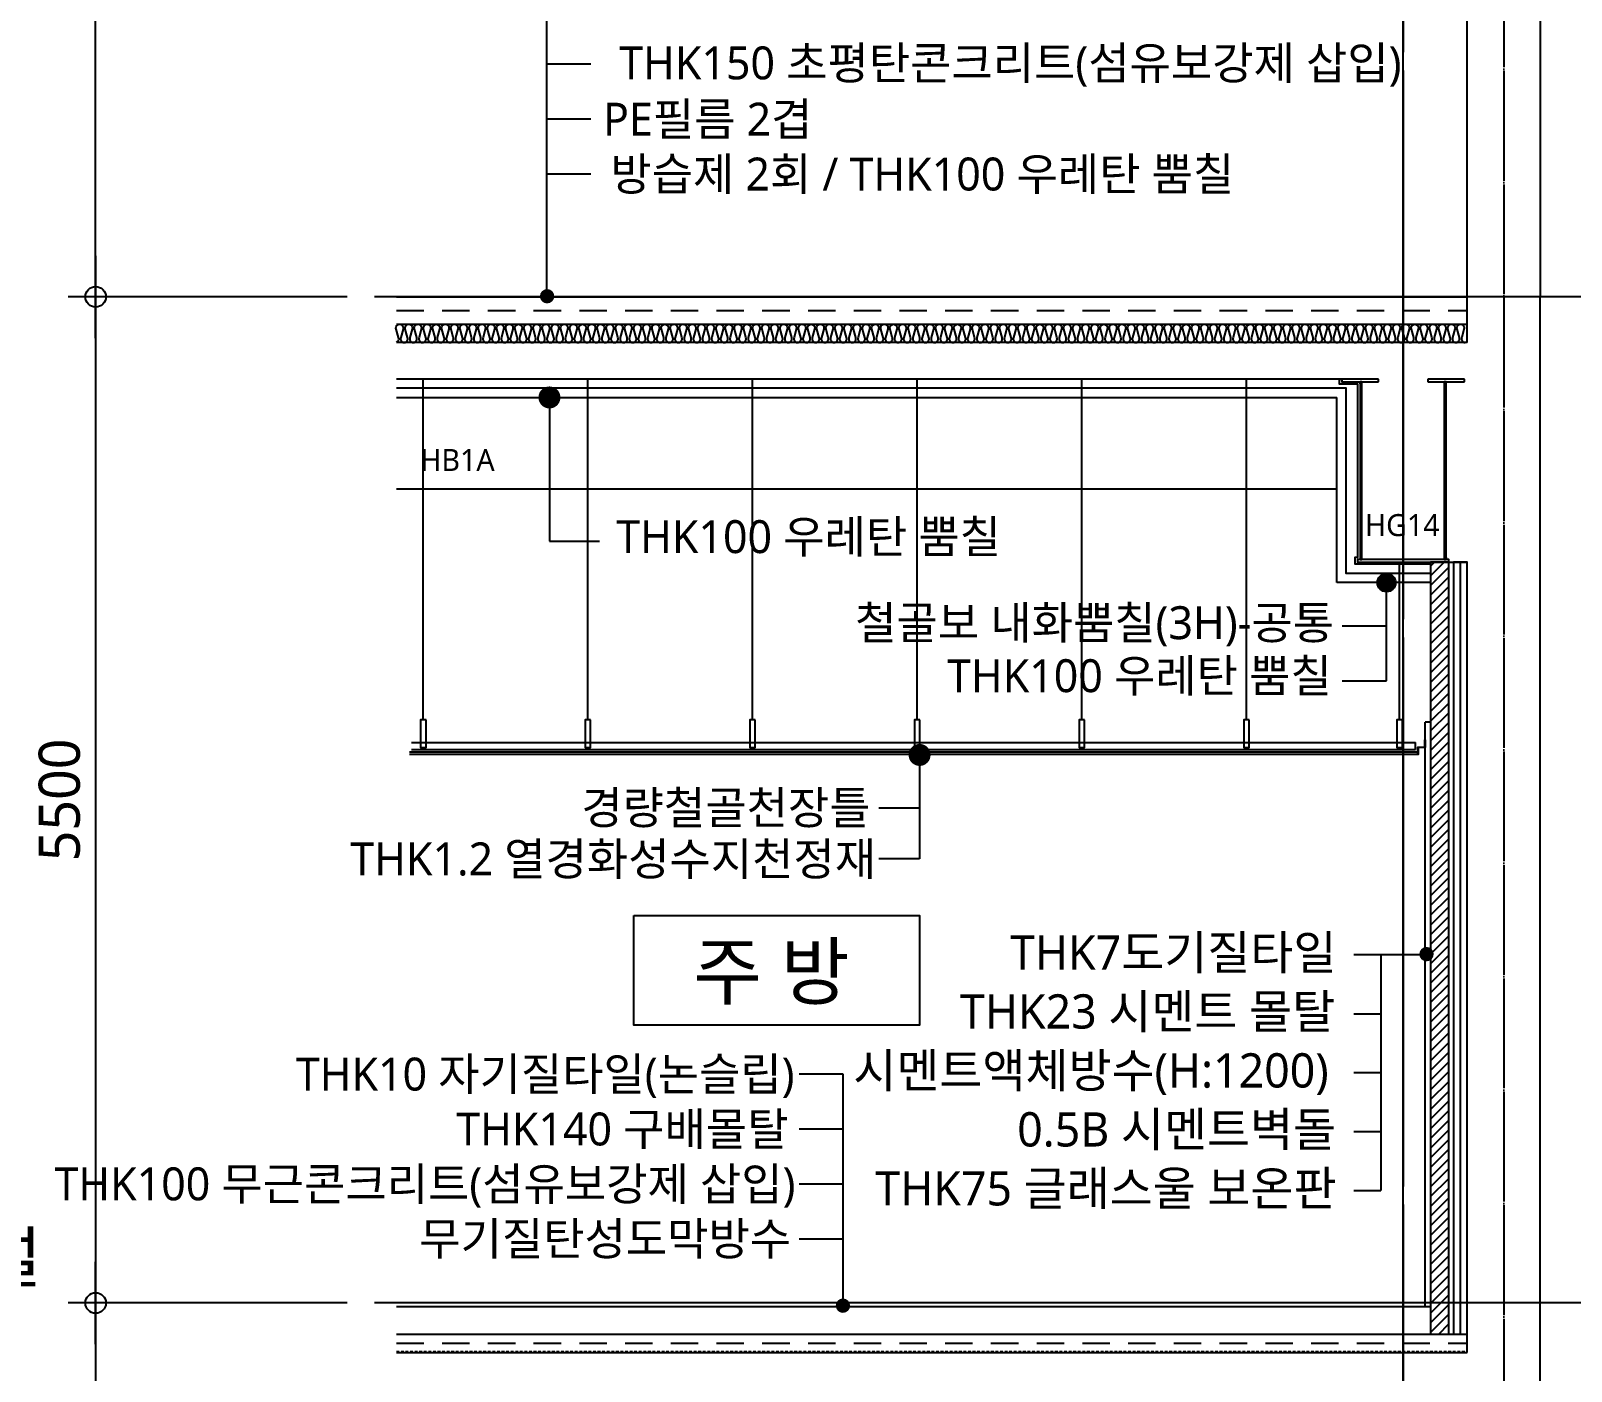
# Model space of a CAD drawing. Header units: millimetres. Extents: x 81033 to 452328, y -17390 to 42241.
# Drawn here: x 334429 to 342850, y 8471 to 15798 of the extents above; entities that cross this region are included whole.
import ezdxf
from ezdxf.enums import TextEntityAlignment as Align

# ---------------------------------------------------------------- set-up
doc = ezdxf.new("R2010")
doc.units = ezdxf.units.MM
doc.header["$LTSCALE"] = 100
doc.header["$MEASUREMENT"] = 0
doc.header["$PDSIZE"] = -10
doc.linetypes.add('CEN', pattern=[62, 60, -1, 0, -1])
doc.linetypes.add('HID', pattern=[2.5, 1.5, -1])
doc.layers.get('0').update_dxf_attribs({"linetype": 'CONTINUOUS'})
doc.layers.get('Defpoints').update_dxf_attribs({"color": 171, "linetype": 'CONTINUOUS'})
for name, color, linetype in [('3', 3, 'CONTINUOUS'), ('A-SYM', 7, 'CONTINUOUS'), ('CEN', 1, 'CEN'), ('CEN(ST)', 1, 'CEN'), ('CON', 2, 'CONTINUOUS'), ('FIN', 8, 'CONTINUOUS'), ('FIN(THK20 화강석)', 5, 'CONTINUOUS'), ('FIN-2', 9, 'CONTINUOUS'), ('HAT 253', 253, 'CONTINUOUS'), ('HAT-252', 252, 'CONTINUOUS'), ('HF', 3, 'CONTINUOUS'), ('INS', 251, 'BATTING'), ('LED', 7, 'CONTINUOUS'), ('NDIM', 7, 'CONTINUOUS'), ('TEXT(AXIS)', 2, 'CONTINUOUS'), ('TEXT(MIN)', 7, 'CONTINUOUS'), ('TEXT(노트)', 7, 'CONTINUOUS'), ('TEXT(실명)', 3, 'CONTINUOUS'), ('W', 7, 'CONTINUOUS'), ('wire-meshes', 1, 'CONTINUOUS')]:
    doc.layers.add(name, color=color, linetype=linetype)
doc.styles.add('CGS', font='cgse', dxfattribs={"bigfont": 'cgs'})
doc.styles.add('나눔바른고딕', font='NanumBarunGothic.ttf')
doc.linetypes.add('BATTING', pattern='A,0.0001,-0.1,[134,ltypeshp.shx,S=0.1,R=0,X=-0.1,Y=0],-0.2,[134,ltypeshp.shx,S=0.1,R=180,X=0.1,Y=0],-0.1', length=0.4001)
doc.dimstyles.new('NDIM 1200', dxfattribs={"dimscale": 75, "dimtxt": 3, "dimasz": 1, "dimexe": 2, "dimexo": 2, "dimgap": 1, "dimtad": 1, "dimdec": 0, "dimdsep": 46, "dimtxsty": 'CGS', "dimblk": 'DOT0', "dimcen": 1, "dimdle": 8, "dimclrd": 256, "dimclre": 256, "dimclrt": 256, "dimadec": 0, "dimazin": 0, "dimtfac": 1, "dimtdec": 0, "dimtix": 1, "dimtmove": 2, "dimatfit": 3, "dimldrblk": 'DOT0', "dimfxl": 1, "dimtolj": 1, "dimtzin": 0, "dimlwd": -1, "dimlwe": -1, "dimarcsym": 0})

# ---------------------------------------------------------------- blocks, each defined once
blk = doc.blocks.new('DOT0')
blk.add_line((-3, 0), (3, 0))
at = {"color": 6}
blk.add_circle((0, 0), 0.75, dxfattribs=at)
blk = doc.blocks.new('*U1014')
at = {"layer": 'W'}
h = blk.add_hatch(color=256, dxfattribs=at)
h.dxf.hatch_style = 1
h.paths.add_polyline_path([(-225, -15), (-235, -25), (-235, -15)])
h = blk.add_hatch(color=256, dxfattribs=at)
h.dxf.hatch_style = 1
h.paths.add_polyline_path([(225, -15), (235, -25), (235, -15)])
h = blk.add_hatch(color=256, dxfattribs=at)
h.dxf.hatch_style = 1
h.paths.add_polyline_path([(-225, -985), (-235, -975), (-235, -985)])
h = blk.add_hatch(color=256, dxfattribs=at)
h.dxf.hatch_style = 1
h.paths.add_polyline_path([(225, -985), (235, -975), (235, -985)])
at = {"layer": 'Defpoints'}
blk.add_point((0, 0), dxfattribs=at)
at = {"layer": 'HF', "color": 0, "linetype": 'ByBlock'}
for p, q in [((-135, 0), (-335, 0)), ((-335, 0), (-335, -15)), ((-135, -15), (-135, 0)), ((335, 0), (135, 0)), ((135, 0), (135, -15)), ((335, -15), (335, 0)), ((-335, -15), (-135, -15)), ((135, -15), (335, -15))]:
    blk.add_line(p, q, dxfattribs=at)
for points in [[(-235, -985), (-225, -985), (-225, -15), (-235, -15)], [(225, -985), (235, -985), (235, -15), (225, -15)], [(-250, -1000), (250, -1000), (250, -985), (-250, -985)]]:
    blk.add_lwpolyline(points, close=True, dxfattribs=at)
at = {"layer": 'W'}
for points in [[(-225, -15), (-235, -25), (-235, -15)], [(225, -15), (235, -25), (235, -15)], [(-225, -985), (-235, -975), (-235, -985)], [(225, -985), (235, -975), (235, -985)]]:
    blk.add_lwpolyline(points, close=True, dxfattribs=at)
blk = doc.blocks.new('*D1015')
at = {"layer": 'Defpoints', "color": 0, "ltscale": 0.4, "transparency": 16777216}
for p in [(334783.6, 24343.9), (336308.6, 24343.9), (336308.6, 14343.9)]:
    blk.add_point(p, dxfattribs=at)
at = {"layer": 'NDIM', "ltscale": 0.4, "transparency": 16777216}
for p, q in [((336158.6, 24343.9), (334633.6, 24343.9)), ((334783.6, 14418.9), (334783.6, 24268.9)), ((336158.6, 14343.9), (334633.6, 14343.9))]:
    blk.add_line(p, q, dxfattribs=at)
at = {"layer": 'NDIM', "ltscale": 0.4, "transparency": 16777216, "xscale": 75, "yscale": 75, "zscale": 75}
for p, rotation in [((334783.6, 24343.9), 90), ((334783.6, 14343.9), 270)]:
    blk.add_blockref('DOT0', p, dxfattribs=dict(at, rotation=rotation))
at = {"layer": 'NDIM', "ltscale": 0.4, "transparency": 16777216, "insert": (334586.4, 19343.9), "char_height": 225, "attachment_point": 5, "rotation": 90, "style": '나눔바른고딕'}
blk.add_mtext('\\A1;10000', dxfattribs=at)
blk = doc.blocks.new('*D1016')
at = {"layer": 'Defpoints', "color": 0, "ltscale": 0.4, "transparency": 16777216}
for p in [(336308.6, 14343.9), (334783.6, 8843.9), (336308.6, 8843.9)]:
    blk.add_point(p, dxfattribs=at)
at = {"layer": 'NDIM', "ltscale": 0.4, "transparency": 16777216}
for p, q in [((336158.6, 14343.9), (334633.6, 14343.9)), ((334783.6, 14268.9), (334783.6, 8918.9)), ((336158.6, 8843.9), (334633.6, 8843.9))]:
    blk.add_line(p, q, dxfattribs=at)
at = {"layer": 'NDIM', "ltscale": 0.4, "transparency": 16777216, "xscale": 75, "yscale": 75, "zscale": 75}
for p, rotation in [((334783.6, 14343.9), 90), ((334783.6, 8843.9), 270)]:
    blk.add_blockref('DOT0', p, dxfattribs=dict(at, rotation=rotation))
at = {"layer": 'NDIM', "ltscale": 0.4, "transparency": 16777216, "insert": (334586.4, 11593.9), "char_height": 225, "attachment_point": 5, "rotation": 90, "style": '나눔바른고딕'}
blk.add_mtext('\\A1;5500', dxfattribs=at)
blk = doc.blocks.new('*D1017')
at = {"layer": 'Defpoints', "color": 0, "ltscale": 0.4, "transparency": 16777216}
for p in [(336308.6, 8843.9), (334783.6, 2843.9), (336308.6, 2843.9)]:
    blk.add_point(p, dxfattribs=at)
at = {"layer": 'NDIM', "ltscale": 0.4, "transparency": 16777216}
for p, q in [((336158.6, 8843.9), (334633.6, 8843.9)), ((334783.6, 8768.9), (334783.6, 2918.9)), ((336158.6, 2843.9), (334633.6, 2843.9))]:
    blk.add_line(p, q, dxfattribs=at)
at = {"layer": 'NDIM', "ltscale": 0.4, "transparency": 16777216, "xscale": 75, "yscale": 75, "zscale": 75}
for p, rotation in [((334783.6, 8843.9), 90), ((334783.6, 2843.9), 270)]:
    blk.add_blockref('DOT0', p, dxfattribs=dict(at, rotation=rotation))
at = {"layer": 'NDIM', "ltscale": 0.4, "transparency": 16777216, "insert": (334586.3, 5843.9), "char_height": 225, "attachment_point": 5, "rotation": 90, "style": '나눔바른고딕'}
blk.add_mtext('\\A1;6000', dxfattribs=at)

msp = doc.modelspace()

# ---------------------------------------------------------------- hatches: boundary and pattern name
at = {"ltscale": 10000}
h = msp.add_hatch(color=256, dxfattribs=at)
h.dxf.hatch_style = 1
edge = h.paths.add_edge_path()
edge.add_arc((341840.4, 12781.9), 50, -180, 180)
at = {"layer": 'HAT 253', "ltscale": 10000}
h = msp.add_hatch(dxfattribs=at)
h.set_pattern_fill('ANSI31', color=256, scale=300)
h.set_pattern_definition([(45, (20809.043, 56944.475), (-26.5165043, 26.5165043), [])])
h.paths.add_polyline_path([(342181.1, 8673.9), (342181.1, 12893.9), (342081.1, 12893.9), (342081.1, 8673.9)])
at = {"layer": 'LED', "ltscale": 10000}
h = msp.add_hatch(color=256, dxfattribs=at)
h.dxf.hatch_style = 1
edge = h.paths.add_edge_path()
edge.add_arc((337251.6, 14347.1), 39.3, 360, 720, ccw=False)
h = msp.add_hatch(color=256, dxfattribs=at)
h.dxf.hatch_style = 1
edge = h.paths.add_edge_path()
edge.add_arc((342059, 10750.7), 39.3, 360, 720, ccw=False)
h = msp.add_hatch(color=256, dxfattribs=at)
h.dxf.hatch_style = 1
edge = h.paths.add_edge_path()
edge.add_arc((338868.7, 8829.1), 39.3, -180, 180)

# ---------------------------------------------------------------- linework, layer by layer
at = {"ltscale": 10000}
msp.add_lwpolyline([(337725.7, 10962.2), (339287.8, 10962.2), (339287.8, 10362.2), (337725.7, 10362.2)], close=True, dxfattribs=at)
at = {"layer": '3', "ltscale": 10000}
msp.add_lwpolyline([(342181.1, 8673.9), (342181.1, 12893.9), (342081.1, 12893.9), (342081.1, 8673.9)], close=True, dxfattribs=at)
at = {"layer": 'A-SYM'}
msp.add_lwpolyline([(342057.6, 10747.5), (341661.9, 10747.5)], dxfattribs=at)
at = {"layer": 'A-SYM', "const_width": 30}
msp.add_lwpolyline([(342057.6, 10762.5, 1), (342057.6, 10732.5, 1)], format="xyb", close=True, dxfattribs=at)
at = {"layer": 'CEN', "ltscale": 10000}
for p, q in [((341931.1, -4515.5), (341931.1, 16344.8)), ((359698, 14343.9), (336308.6, 14343.9)), ((360198, 8843.9), (336308.6, 8843.9))]:
    msp.add_line(p, q, dxfattribs=at)
at = {"layer": 'CEN(ST)', "ltscale": 0.1}
msp.add_line((342481.1, 37282.2), (342481.1, -4515.5), dxfattribs=at)
at = {"layer": 'CEN(ST)', "ltscale": 0.5}
msp.add_lwpolyline([(341931.1, 37282.2), (341931.1, -4515.5)], dxfattribs=at)
at = {"layer": 'CON', "ltscale": 0.1}
for p, q in [((342681.1, 35527.7), (342681.1, 14343.9)), ((342281.1, 14343.9), (342281.1, 22893.9))]:
    msp.add_line(p, q, dxfattribs=at)
at = {"layer": 'CON', "ltscale": 1000}
for p, q in [((342281.1, 14093.9), (342281.1, 14343.9)), ((342681.1, 1243.9), (342681.1, 14343.9)), ((342281.1, 14093.9), (336427.9, 14093.9)), ((341796.1, 13893.9), (336427.9, 13893.9)), ((342181.1, 12893.9), (342281.1, 12893.9)), ((342281.1, 8573.9), (342281.1, 12893.9)), ((336427.9, 8573.9), (342281.1, 8573.9))]:
    msp.add_line(p, q, dxfattribs=at)
at = {"layer": 'FIN', "ltscale": 10000}
msp.add_line((336427.9, 14343.9), (342281.1, 14343.9), dxfattribs=at)
at = {"layer": 'FIN', "ltscale": 1000}
for p, q in [((336427.9, 13793.9), (341569.1, 13793.9)), ((341569.1, 12781.9), (341569.1, 13793.9)), ((342081.1, 12781.9), (341569.1, 12781.9))]:
    msp.add_line(p, q, dxfattribs=at)
at = {"layer": 'FIN'}
msp.add_line((336427.9, 13293.9), (341569.1, 13293.9), dxfattribs=at)
at = {"layer": 'FIN', "ltscale": 0.1}
msp.add_line((336427.9, 8823.9), (342081.1, 8823.9), dxfattribs=at)
at = {"layer": 'FIN', "ltscale": 1000}
for points in [[(336427.9, 14095.5, 0.402868), (336438.8, 14121), (336426.4, 14166.8, -1.449198), (336463.8, 14166.8), (336451.4, 14121, 0.524856), (336470.1, 14093.9, 0.524856), (336488.8, 14121), (336476.4, 14166.8, -1.449198), (336513.8, 14166.8), (336501.4, 14121, 0.524856), (336520.1, 14093.9, 0.524856), (336538.8, 14121), (336526.4, 14166.8, -1.449198), (336563.8, 14166.8), (336551.4, 14121, 0.524856), (336570.1, 14093.9, 0.524856), (336588.8, 14121), (336576.4, 14166.8, -1.449198), (336613.8, 14166.8), (336601.4, 14121, 0.524856), (336620.1, 14093.9, 0.524856), (336638.8, 14121), (336626.4, 14166.8, -1.449198), (336663.8, 14166.8), (336651.4, 14121, 0.524856), (336670.1, 14093.9, 0.524856), (336688.8, 14121), (336676.4, 14166.8, -1.449198), (336713.8, 14166.8), (336701.4, 14121, 0.524856), (336720.1, 14093.9, 0.524856), (336738.8, 14121), (336726.4, 14166.8, -1.449198), (336763.8, 14166.8), (336751.4, 14121, 0.524856), (336770.1, 14093.9, 0.524856), (336788.8, 14121), (336776.4, 14166.8, -1.449198), (336813.8, 14166.8), (336801.4, 14121, 0.524856), (336820.1, 14093.9, 0.524856), (336838.8, 14121), (336826.4, 14166.8, -1.449198), (336863.8, 14166.8), (336851.4, 14121, 0.524856), (336870.1, 14093.9, 0.524856), (336888.8, 14121), (336876.4, 14166.8, -1.449198), (336913.8, 14166.8), (336901.4, 14121, 0.524856), (336920.1, 14093.9, 0.524856), (336938.8, 14121), (336926.4, 14166.8, -1.449198), (336963.8, 14166.8), (336951.4, 14121, 0.524856), (336970.1, 14093.9, 0.524856), (336988.8, 14121), (336976.4, 14166.8, -1.449198), (337013.8, 14166.8), (337001.4, 14121, 0.524856), (337020.1, 14093.9, 0.524856), (337038.8, 14121), (337026.4, 14166.8, -1.449198), (337063.8, 14166.8), (337051.4, 14121, 0.524856), (337070.1, 14093.9, 0.524856), (337088.8, 14121), (337076.4, 14166.8, -1.449198), (337113.8, 14166.8), (337101.4, 14121, 0.524856), (337120.1, 14093.9, 0.524856), (337138.8, 14121), (337126.4, 14166.8, -1.449198), (337163.8, 14166.8), (337151.4, 14121, 0.524856), (337170.1, 14093.9, 0.524856), (337188.8, 14121), (337176.4, 14166.8, -1.449198), (337213.8, 14166.8), (337201.4, 14121, 0.524856), (337220.1, 14093.9, 0.524856), (337238.8, 14121), (337226.4, 14166.8, -1.449198), (337263.8, 14166.8), (337251.4, 14121, 0.524856), (337270.1, 14093.9, 0.524856), (337288.8, 14121), (337276.4, 14166.8, -1.449198), (337313.8, 14166.8), (337301.4, 14121, 0.524856), (337320.1, 14093.9, 0.524856), (337338.8, 14121), (337326.4, 14166.8, -1.449198), (337363.8, 14166.8), (337351.4, 14121, 0.524856), (337370.1, 14093.9, 0.524856), (337388.8, 14121), (337376.4, 14166.8, -1.449198), (337413.8, 14166.8), (337401.4, 14121, 0.524856), (337420.1, 14093.9, 0.524856), (337438.8, 14121), (337426.4, 14166.8, -1.449198), (337463.8, 14166.8), (337451.4, 14121, 0.524856), (337470.1, 14093.9, 0.524856), (337488.8, 14121), (337476.4, 14166.8, -1.449198), (337513.8, 14166.8), (337501.4, 14121, 0.524856), (337520.1, 14093.9, 0.524856), (337538.8, 14121), (337526.4, 14166.8, -1.449198), (337563.8, 14166.8), (337551.4, 14121, 0.524856), (337570.1, 14093.9, 0.524856), (337588.8, 14121), (337576.4, 14166.8, -1.449198), (337613.8, 14166.8), (337601.4, 14121, 0.524856), (337620.1, 14093.9, 0.524856), (337638.8, 14121), (337626.4, 14166.8, -1.449198), (337663.8, 14166.8), (337651.4, 14121, 0.524856), (337670.1, 14093.9, 0.524856), (337688.8, 14121), (337676.4, 14166.8, -1.449198), (337713.8, 14166.8), (337701.4, 14121, 0.524856), (337720.1, 14093.9, 0.524856), (337738.8, 14121), (337726.4, 14166.8, -1.449198), (337763.8, 14166.8), (337751.4, 14121, 0.524856), (337770.1, 14093.9)], [(337770.1, 14093.9, 0.524856), (337788.8, 14121), (337776.4, 14166.8, -1.449198), (337813.8, 14166.8), (337801.4, 14121, 0.524856), (337820.1, 14093.9, 0.524856), (337838.8, 14121), (337826.4, 14166.8, -1.449198), (337863.8, 14166.8), (337851.4, 14121, 0.524856), (337870.1, 14093.9, 0.524856), (337888.8, 14121), (337876.4, 14166.8, -1.449198), (337913.8, 14166.8), (337901.4, 14121, 0.524856), (337920.1, 14093.9, 0.524856), (337938.8, 14121), (337926.4, 14166.8, -1.449198), (337963.8, 14166.8), (337951.4, 14121, 0.524856), (337970.1, 14093.9, 0.524856), (337988.8, 14121), (337976.4, 14166.8, -1.449198), (338013.8, 14166.8), (338001.4, 14121, 0.524856), (338020.1, 14093.9, 0.524856), (338038.8, 14121), (338026.4, 14166.8, -1.449198), (338063.8, 14166.8), (338051.4, 14121, 0.524856), (338070.1, 14093.9, 0.524856), (338088.8, 14121), (338076.4, 14166.8, -1.449198), (338113.8, 14166.8), (338101.4, 14121, 0.524856), (338120.1, 14093.9, 0.524856), (338138.8, 14121), (338126.4, 14166.8, -1.449198), (338163.8, 14166.8), (338151.4, 14121, 0.524856), (338170.1, 14093.9, 0.524856), (338188.8, 14121), (338176.4, 14166.8, -1.449198), (338213.8, 14166.8), (338201.4, 14121, 0.524856), (338220.1, 14093.9, 0.524856), (338238.8, 14121), (338226.4, 14166.8, -1.449198), (338263.8, 14166.8), (338251.4, 14121, 0.524856), (338270.1, 14093.9, 0.524856), (338288.8, 14121), (338276.4, 14166.8, -1.449198), (338313.8, 14166.8), (338301.4, 14121, 0.524856), (338320.1, 14093.9, 0.524856), (338338.8, 14121), (338326.4, 14166.8, -1.449198), (338363.8, 14166.8), (338351.4, 14121, 0.524856), (338370.1, 14093.9, 0.524856), (338388.8, 14121), (338376.4, 14166.8, -1.449198), (338413.8, 14166.8), (338401.4, 14121, 0.524856), (338420.1, 14093.9, 0.524856), (338438.8, 14121), (338426.4, 14166.8, -1.449198), (338463.8, 14166.8), (338451.4, 14121, 0.524856), (338470.1, 14093.9, 0.524856), (338488.8, 14121), (338476.4, 14166.8, -1.449198), (338513.8, 14166.8), (338501.4, 14121, 0.524856), (338520.1, 14093.9, 0.524856), (338538.8, 14121), (338526.4, 14166.8, -1.449198), (338563.8, 14166.8), (338551.4, 14121, 0.524856), (338570.1, 14093.9, 0.524856), (338588.8, 14121), (338576.4, 14166.8, -1.449198), (338613.8, 14166.8), (338601.4, 14121, 0.524856), (338620.1, 14093.9, 0.524856), (338638.8, 14121), (338626.4, 14166.8, -1.449198), (338663.8, 14166.8), (338651.4, 14121, 0.524856), (338670.1, 14093.9, 0.524856), (338688.8, 14121), (338676.4, 14166.8, -1.449198), (338713.8, 14166.8), (338701.4, 14121, 0.524856), (338720.1, 14093.9, 0.524856), (338738.8, 14121), (338726.4, 14166.8, -1.449198), (338763.8, 14166.8), (338751.4, 14121, 0.524856), (338770.1, 14093.9, 0.524856), (338788.8, 14121), (338776.4, 14166.8, -1.449198), (338813.8, 14166.8), (338801.4, 14121, 0.524856), (338820.1, 14093.9, 0.524856), (338838.8, 14121), (338826.4, 14166.8, -1.449198), (338863.8, 14166.8), (338851.4, 14121, 0.524856), (338870.1, 14093.9, 0.524856), (338888.8, 14121), (338876.4, 14166.8, -1.449198), (338913.8, 14166.8), (338901.4, 14121, 0.524856), (338920.1, 14093.9, 0.524856), (338938.8, 14121), (338926.4, 14166.8, -1.449198), (338963.8, 14166.8), (338951.4, 14121, 0.524856), (338970.1, 14093.9, 0.524856), (338988.8, 14121), (338976.4, 14166.8, -1.449198), (339013.8, 14166.8), (339001.4, 14121, 0.524856), (339020.1, 14093.9, 0.524856), (339038.8, 14121), (339026.4, 14166.8, -1.449198), (339063.8, 14166.8), (339051.4, 14121, 0.524856), (339070.1, 14093.9, 0.524856), (339088.8, 14121), (339076.4, 14166.8, -1.449198), (339113.8, 14166.8), (339101.4, 14121, 0.524856), (339120.1, 14093.9, 0.524856), (339138.8, 14121), (339126.4, 14166.8, -1.449198), (339163.8, 14166.8), (339151.4, 14121, 0.524856), (339170.1, 14093.9, 0.524856), (339188.8, 14121), (339176.4, 14166.8, -1.449198), (339213.8, 14166.8), (339201.4, 14121, 0.524856), (339220.1, 14093.9, 0.524856), (339238.8, 14121), (339226.4, 14166.8, -1.449198), (339263.8, 14166.8), (339251.4, 14121, 0.524856), (339270.1, 14093.9)], [(339270.1, 14093.9, 0.524856), (339288.8, 14121), (339276.4, 14166.8, -1.449198), (339313.8, 14166.8), (339301.4, 14121, 0.524856), (339320.1, 14093.9, 0.524856), (339338.8, 14121), (339326.4, 14166.8, -1.449198), (339363.8, 14166.8), (339351.4, 14121, 0.524856), (339370.1, 14093.9, 0.524856), (339388.8, 14121), (339376.4, 14166.8, -1.449198), (339413.8, 14166.8), (339401.4, 14121, 0.524856), (339420.1, 14093.9, 0.524856), (339438.8, 14121), (339426.4, 14166.8, -1.449198), (339463.8, 14166.8), (339451.4, 14121, 0.524856), (339470.1, 14093.9, 0.524856), (339488.8, 14121), (339476.4, 14166.8, -1.449198), (339513.8, 14166.8), (339501.4, 14121, 0.524856), (339520.1, 14093.9, 0.524856), (339538.8, 14121), (339526.4, 14166.8, -1.449198), (339563.8, 14166.8), (339551.4, 14121, 0.524856), (339570.1, 14093.9, 0.524856), (339588.8, 14121), (339576.4, 14166.8, -1.449198), (339613.8, 14166.8), (339601.4, 14121, 0.524856), (339620.1, 14093.9, 0.524856), (339638.8, 14121), (339626.4, 14166.8, -1.449198), (339663.8, 14166.8), (339651.4, 14121, 0.524856), (339670.1, 14093.9, 0.524856), (339688.8, 14121), (339676.4, 14166.8, -1.449198), (339713.8, 14166.8), (339701.4, 14121, 0.524856), (339720.1, 14093.9, 0.524856), (339738.8, 14121), (339726.4, 14166.8, -1.449198), (339763.8, 14166.8), (339751.4, 14121, 0.524856), (339770.1, 14093.9, 0.524856), (339788.8, 14121), (339776.4, 14166.8, -1.449198), (339813.8, 14166.8), (339801.4, 14121, 0.524856), (339820.1, 14093.9, 0.524856), (339838.8, 14121), (339826.4, 14166.8, -1.449198), (339863.8, 14166.8), (339851.4, 14121, 0.524856), (339870.1, 14093.9, 0.524856), (339888.8, 14121), (339876.4, 14166.8, -1.449198), (339913.8, 14166.8), (339901.4, 14121, 0.524856), (339920.1, 14093.9, 0.524856), (339938.8, 14121), (339926.4, 14166.8, -1.449198), (339963.8, 14166.8), (339951.4, 14121, 0.524856), (339970.1, 14093.9, 0.524856), (339988.8, 14121), (339976.4, 14166.8, -1.449198), (340013.8, 14166.8), (340001.4, 14121, 0.524856), (340020.1, 14093.9, 0.524856), (340038.8, 14121), (340026.4, 14166.8, -1.449198), (340063.8, 14166.8), (340051.4, 14121, 0.524856), (340070.1, 14093.9, 0.524856), (340088.8, 14121), (340076.4, 14166.8, -1.449198), (340113.8, 14166.8), (340101.4, 14121, 0.524856), (340120.1, 14093.9, 0.524856), (340138.8, 14121), (340126.4, 14166.8, -1.449198), (340163.8, 14166.8), (340151.4, 14121, 0.524856), (340170.1, 14093.9, 0.524856), (340188.8, 14121), (340176.4, 14166.8, -1.449198), (340213.8, 14166.8), (340201.4, 14121, 0.524856), (340220.1, 14093.9, 0.524856), (340238.8, 14121), (340226.4, 14166.8, -1.449198), (340263.8, 14166.8), (340251.4, 14121, 0.524856), (340270.1, 14093.9, 0.524856), (340288.8, 14121), (340276.4, 14166.8, -1.449198), (340313.8, 14166.8), (340301.4, 14121, 0.524856), (340320.1, 14093.9, 0.524856), (340338.8, 14121), (340326.4, 14166.8, -1.449198), (340363.8, 14166.8), (340351.4, 14121, 0.524856), (340370.1, 14093.9, 0.524856), (340388.8, 14121), (340376.4, 14166.8, -1.449198), (340413.8, 14166.8), (340401.4, 14121, 0.524856), (340420.1, 14093.9, 0.524856), (340438.8, 14121), (340426.4, 14166.8, -1.449198), (340463.8, 14166.8), (340451.4, 14121, 0.524856), (340470.1, 14093.9, 0.524856), (340488.8, 14121), (340476.4, 14166.8, -1.449198), (340513.8, 14166.8), (340501.4, 14121, 0.524856), (340520.1, 14093.9, 0.524856), (340538.8, 14121), (340526.4, 14166.8, -1.449198), (340563.8, 14166.8), (340551.4, 14121, 0.524856), (340570.1, 14093.9, 0.524856), (340588.8, 14121), (340576.4, 14166.8, -1.449198), (340613.8, 14166.8), (340601.4, 14121, 0.524856), (340620.1, 14093.9, 0.524856), (340638.8, 14121), (340626.4, 14166.8, -1.449198), (340663.8, 14166.8), (340651.4, 14121, 0.524856), (340670.1, 14093.9, 0.524856), (340688.8, 14121), (340676.4, 14166.8, -1.449198), (340713.8, 14166.8), (340701.4, 14121, 0.524856), (340720.1, 14093.9, 0.524856), (340738.8, 14121), (340726.4, 14166.8, -1.449198), (340763.8, 14166.8), (340751.4, 14121, 0.524856), (340770.1, 14093.9)], [(340770.1, 14093.9, 0.524856), (340788.8, 14121), (340776.4, 14166.8, -1.449198), (340813.8, 14166.8), (340801.4, 14121, 0.524856), (340820.1, 14093.9, 0.524856), (340838.8, 14121), (340826.4, 14166.8, -1.449198), (340863.8, 14166.8), (340851.4, 14121, 0.524856), (340870.1, 14093.9, 0.524856), (340888.8, 14121), (340876.4, 14166.8, -1.449198), (340913.8, 14166.8), (340901.4, 14121, 0.524856), (340920.1, 14093.9, 0.524856), (340938.8, 14121), (340926.4, 14166.8, -1.449198), (340963.8, 14166.8), (340951.4, 14121, 0.524856), (340970.1, 14093.9, 0.524856), (340988.8, 14121), (340976.4, 14166.8, -1.449198), (341013.8, 14166.8), (341001.4, 14121, 0.524856), (341020.1, 14093.9, 0.524856), (341038.8, 14121), (341026.4, 14166.8, -1.449198), (341063.8, 14166.8), (341051.4, 14121, 0.524856), (341070.1, 14093.9, 0.524856), (341088.8, 14121), (341076.4, 14166.8, -1.449198), (341113.8, 14166.8), (341101.4, 14121, 0.524856), (341120.1, 14093.9, 0.524856), (341138.8, 14121), (341126.4, 14166.8, -1.449198), (341163.8, 14166.8), (341151.4, 14121, 0.524856), (341170.1, 14093.9, 0.524856), (341188.8, 14121), (341176.4, 14166.8, -1.449198), (341213.8, 14166.8), (341201.4, 14121, 0.524856), (341220.1, 14093.9, 0.524856), (341238.8, 14121), (341226.4, 14166.8, -1.449198), (341263.8, 14166.8), (341251.4, 14121, 0.524856), (341270.1, 14093.9, 0.524856), (341288.8, 14121), (341276.4, 14166.8, -1.449198), (341313.8, 14166.8), (341301.4, 14121, 0.524856), (341320.1, 14093.9, 0.524856), (341338.8, 14121), (341326.4, 14166.8, -1.449198), (341363.8, 14166.8), (341351.4, 14121, 0.524856), (341370.1, 14093.9, 0.524856), (341388.8, 14121), (341376.4, 14166.8, -1.449198), (341413.8, 14166.8), (341401.4, 14121, 0.524856), (341420.1, 14093.9, 0.524856), (341438.8, 14121), (341426.4, 14166.8, -1.449198), (341463.8, 14166.8), (341451.4, 14121, 0.524856), (341470.1, 14093.9, 0.524856), (341488.8, 14121), (341476.4, 14166.8, -1.449198), (341513.8, 14166.8), (341501.4, 14121, 0.524856), (341520.1, 14093.9, 0.524856), (341538.8, 14121), (341526.4, 14166.8, -1.449198), (341563.8, 14166.8), (341551.4, 14121, 0.524856), (341570.1, 14093.9, 0.524856), (341588.8, 14121), (341576.4, 14166.8, -1.449198), (341613.8, 14166.8), (341601.4, 14121, 0.524856), (341620.1, 14093.9, 0.524856), (341638.8, 14121), (341626.4, 14166.8, -1.449198), (341663.8, 14166.8), (341651.4, 14121, 0.524856), (341670.1, 14093.9, 0.524856), (341688.8, 14121), (341676.4, 14166.8, -1.449198), (341713.8, 14166.8), (341701.4, 14121, 0.524856), (341720.1, 14093.9, 0.524856), (341738.8, 14121), (341726.4, 14166.8, -1.449198), (341763.8, 14166.8), (341751.4, 14121, 0.524856), (341770.1, 14093.9, 0.524856), (341788.8, 14121), (341776.4, 14166.8, -1.449198), (341813.8, 14166.8), (341801.4, 14121, 0.524856), (341820.1, 14093.9, 0.524856), (341838.8, 14121), (341826.4, 14166.8, -1.449198), (341863.8, 14166.8), (341851.4, 14121, 0.524856), (341870.1, 14093.9, 0.524856), (341888.8, 14121), (341876.4, 14166.8, -1.449198), (341913.8, 14166.8), (341901.4, 14121, 0.524856), (341920.1, 14093.9, 0.524856), (341938.8, 14121), (341926.4, 14166.8, -1.449198), (341963.8, 14166.8), (341951.4, 14121, 0.524856), (341970.1, 14093.9, 0.524856), (341988.8, 14121), (341976.4, 14166.8, -1.449198), (342013.8, 14166.8), (342001.4, 14121, 0.524856), (342020.1, 14093.9, 0.524856), (342038.8, 14121), (342026.4, 14166.8, -1.449198), (342063.8, 14166.8), (342051.4, 14121, 0.524856), (342070.1, 14093.9, 0.524856), (342088.8, 14121), (342076.4, 14166.8, -1.449198), (342113.8, 14166.8), (342101.4, 14121, 0.524856), (342120.1, 14093.9, 0.524856), (342138.8, 14121), (342126.4, 14166.8, -1.449198), (342163.8, 14166.8), (342151.4, 14121, 0.524856), (342170.1, 14093.9, 0.524856), (342188.8, 14121), (342176.4, 14166.8, -1.449198), (342213.8, 14166.8), (342201.4, 14121, 0.524856), (342220.1, 14093.9, 0.524856), (342238.8, 14121), (342226.4, 14166.8, -1.449198), (342263.8, 14166.8), (342251.4, 14121, 0.524856), (342270.1, 14093.9)]]:
    msp.add_lwpolyline(points, format="xyb", dxfattribs=at)
at = {"layer": 'FIN', "ltscale": 10000}
for points in [[(336427.9, 14193.9), (342281.1, 14193.9)], [(342081.1, 12881.9), (341669.1, 12881.9), (341669.1, 12920.9), (341684.1, 12920.9), (341684.1, 13866.9), (341584.1, 13866.9), (341584.1, 13893.9), (341596.1, 13893.9), (341596.1, 13878.9), (341696.1, 13878.9), (341696.1, 12908.9), (341681.1, 12908.9), (341681.1, 12893.9), (342081.1, 12893.9)]]:
    msp.add_lwpolyline(points, dxfattribs=at)
at = {"layer": 'FIN', "ltscale": 0.1}
msp.add_lwpolyline([(336427.9, 8673.9), (342281.1, 8673.9)], dxfattribs=at)
at = {"layer": 'FIN(THK20 화강석)', "ltscale": 10000}
for p in [(342051.1, 8823.9), (342081.1, 12018.9)]:
    msp.add_line(p, (342051.1, 12018.9), dxfattribs=at)
at = {"layer": 'FIN-2'}
for p, q in [((336574.6, 12030.9), (336574.6, 13893.9)), ((337474.6, 12030.9), (337474.6, 13893.9)), ((338374.6, 12030.9), (338374.6, 13893.9)), ((339274.6, 12030.9), (339274.6, 13893.9)), ((340174.6, 12030.9), (340174.6, 13893.9)), ((341074.6, 12030.9), (341074.6, 13893.9)), ((341912.2, 12030.9), (341912.2, 12893.9)), ((336511.1, 11907.9), (341999.1, 11907.9)), ((341999.1, 11869.9), (341999.1, 11907.9)), ((336499.1, 11855.9), (342011.1, 11855.9)), ((336499.1, 11843.9), (341993.1, 11843.9)), ((336511.1, 11869.9), (341999.1, 11869.9))]:
    msp.add_line(p, q, dxfattribs=at)
for points in [[(336589.6, 12030.9), (336559.6, 12030.9), (336559.6, 11880.9), (336589.6, 11880.9)], [(337489.6, 12030.9), (337459.6, 12030.9), (337459.6, 11880.9), (337489.6, 11880.9)], [(338389.6, 12030.9), (338359.6, 12030.9), (338359.6, 11880.9), (338389.6, 11880.9)], [(339289.6, 12030.9), (339259.6, 12030.9), (339259.6, 11880.9), (339289.6, 11880.9)], [(340189.6, 12030.9), (340159.6, 12030.9), (340159.6, 11880.9), (340189.6, 11880.9)], [(341089.6, 12030.9), (341059.6, 12030.9), (341059.6, 11880.9), (341089.6, 11880.9)], [(341927.2, 12030.9), (341897.2, 12030.9), (341897.2, 11880.9), (341927.2, 11880.9)]]:
    msp.add_lwpolyline(points, close=True, dxfattribs=at)
msp.add_lwpolyline([(341993.1, 11841.9), (341993.1, 11843.9), (342011.1, 11843.9), (342011.1, 11881.9), (342049.1, 11881.9), (342049.1, 11921.9), (342051.1, 11921.9), (342051.1, 11879.9), (342013.1, 11879.9), (342013.1, 11841.9), (341993.1, 11841.9)], dxfattribs=at)
at = {"layer": 'HAT-252', "linetype": 'HID', "ltscale": 0.1}
msp.add_lwpolyline([(336427.9, 8578.9), (342280.4, 8578.9)], dxfattribs=at)
at = {"layer": 'INS', "ltscale": 0.9}
msp.add_line((342243.6, 12893.9), (342243.6, 8673.9), dxfattribs=at)
at = {"layer": 'INS', "ltscale": 1.2}
msp.add_lwpolyline([(342081.1, 12831.9), (341619.1, 12831.9), (341619.1, 13843.9), (336427.9, 13843.9)], dxfattribs=at)
at = {"layer": 'INS', "ltscale": 10000}
msp.add_lwpolyline([(342206.1, 8673.9), (342281.1, 8673.9), (342281.1, 12893.9), (342206.1, 12893.9)], close=True, dxfattribs=at)
at = {"layer": 'LED', "ltscale": 10000}
for p, q in [((341840.4, 12245.1), (341840.4, 12781.9)), ((341597.7, 12545.1), (341840.4, 12545.1)), ((341597.7, 12245.1), (341840.4, 12245.1))]:
    msp.add_line(p, q, dxfattribs=at)
at = {"layer": 'LED'}
for p, q in [((341809.4, 10747.5), (341809.4, 9458.3)), ((341661.9, 10425.2), (341809.4, 10425.2)), ((341661.9, 10102.9), (341809.4, 10102.9)), ((341661.9, 9780.6), (341809.4, 9780.6)), ((341661.9, 9458.3), (341809.4, 9458.3))]:
    msp.add_line(p, q, dxfattribs=at)
at = {"layer": 'LED', "ltscale": 10000}
msp.add_circle((341840.4, 12781.9), 50, dxfattribs=at)
at = {"layer": 'TEXT(MIN)', "ltscale": 10000}
for p, q in [((337490.2, 15615.2), (337250.2, 15615.2)), ((337490.2, 15315.2), (337250.2, 15315.2)), ((337490.2, 15015.2), (337250.2, 15015.2)), ((339064.6, 11551.4), (339287.8, 11551.4)), ((338630.1, 9794.9), (338870.1, 9794.9)), ((338630.1, 9494.9), (338870.1, 9494.9)), ((338630.1, 9194.9), (338870.1, 9194.9))]:
    msp.add_line(p, q, dxfattribs=at)
at = {"layer": 'wire-meshes', "linetype": 'HID'}
for points in [[(336427.9, 14268.9), (342281.1, 14268.9)], [(336427.9, 8623.9), (342281.1, 8623.9)]]:
    msp.add_lwpolyline(points, dxfattribs=at)

# ---------------------------------------------------------------- block references
at = {"layer": 'HF'}
msp.add_blockref('*U1014', (341931.1, 13893.9), dxfattribs=at)

# ---------------------------------------------------------------- texts
at = {"layer": 'TEXT(AXIS)', "style": '나눔바른고딕'}
msp.add_text('지하1층 부대시설', height=270, dxfattribs=at).set_placement((331824.6, 9093.9), align=Align.MIDDLE_LEFT)
at = {"layer": 'TEXT(MIN)', "style": '나눔바른고딕'}
for s, p in [('THK150 초평탄콘크리트(섬유보강제 삽입)', (341922.4, 15622.7)), ('PE필름 2겹', (338702.2, 15315.2)), ('방습제 2회 / THK100 우레탄 뿜칠', (341007.8, 15015.2)), ('THK100 우레탄 뿜칠', (339732.6, 13033)), ('철골보 내화뿜칠(3H)-공통', (341553.8, 12562.7)), ('THK100 우레탄 뿜칠', (341540.9, 12272.8)), ('경량철골천장틀', (339019.8, 11551.4)), ('THK1.2 열경화성수지천정재', (339050.1, 11271.4)), ('THK10 자기질타일(논슬립)', (338604.2, 10094.9)), ('THK140 구배몰탈', (338571, 9794.9)), ('THK100 무근콘크리트(섬유보강제 삽입)', (338609.3, 9494.9)), ('무기질탄성도막방수', (338585.7, 9194.9))]:
    msp.add_text(s, height=180, dxfattribs=at).set_placement(p, align=Align.MIDDLE_RIGHT)
at = {"layer": 'TEXT(노트)', "style": '나눔바른고딕'}
for s, height, p in [('HB1A', 120, (336558.2, 13452.3)), ('HG14', 120, (341722.1, 13096.3)), ('THK7도기질타일', 187.5, (339782.6, 10759.8)), ('THK23 시멘트 몰탈', 187.5, (339508.8, 10437.5)), ('시멘트액체방수(H:1200)', 187.5, (338925.5, 10115.2)), ('0.5B 시멘트벽돌', 187.5, (339821.4, 9792.9)), ('THK75 글래스울 보온판', 187.5, (339045.9, 9470.6))]:
    msp.add_text(s, height=height, dxfattribs=at).set_placement(p, align=Align.MIDDLE_LEFT)
at = {"layer": 'TEXT(실명)', "style": '나눔바른고딕'}
msp.add_text('주 방', height=300, dxfattribs=at).set_placement((338477.7, 10660), align=Align.MIDDLE)

# ---------------------------------------------------------------- dimensions: what is measured, and where the dimension line sits
at = {"layer": 'NDIM', "ltscale": 0.4}
for base, p1, p2, angle, picture, middle in [((334783.6, 24343.9), (336308.6, 14343.9), (336308.6, 24343.9), 90, '*D1015', (334586.4, 19343.9)), ((334783.6, 8843.9), (336308.6, 14343.9), (336308.6, 8843.9), 270, '*D1016', (334586.4, 11593.9)), ((334783.6, 2843.9), (336308.6, 8843.9), (336308.6, 2843.9), 270, '*D1017', (334586.3, 5843.9))]:
    dim = msp.add_linear_dim(base=base, p1=p1, p2=p2, angle=angle, dimstyle='NDIM 1200', override={"dimtxsty": '나눔바른고딕'}, dxfattribs=at)
    dim.commit()
    dim.dimension.update_dxf_attribs({"geometry": picture, "text_midpoint": middle})

# ---------------------------------------------------------------- leaders
at = {"layer": 'LED', "ltscale": 10000}
for points in [[(337250.2, 14341.9), (337250.2, 16215.2), (337490.2, 16215.2)], [(338870.1, 8820), (338870.1, 10094.9), (338630.1, 10094.9)]]:
    msp.add_leader(points, dimstyle='NDIM 1200', override={"dimscale": 20, "dimtad": 0, "dimclrd": 256, "dimldrblk": 'Dot'}, dxfattribs=at)
at = {"layer": 'NDIM', "ltscale": 10000}
for points in [[(337264.3, 13793.9), (337264.3, 13008.3), (337537.9, 13008.3)], [(339287.8, 11839.7), (339287.8, 11271.4), (339064.6, 11271.4)]]:
    msp.add_leader(points, dimstyle='NDIM 1200', override={"dimscale": 120, "dimasz": 1, "dimgap": 1, "dimtad": 0, "dimldrblk": 'Dot'}, dxfattribs=at)

doc.saveas('drawing.dxf')
